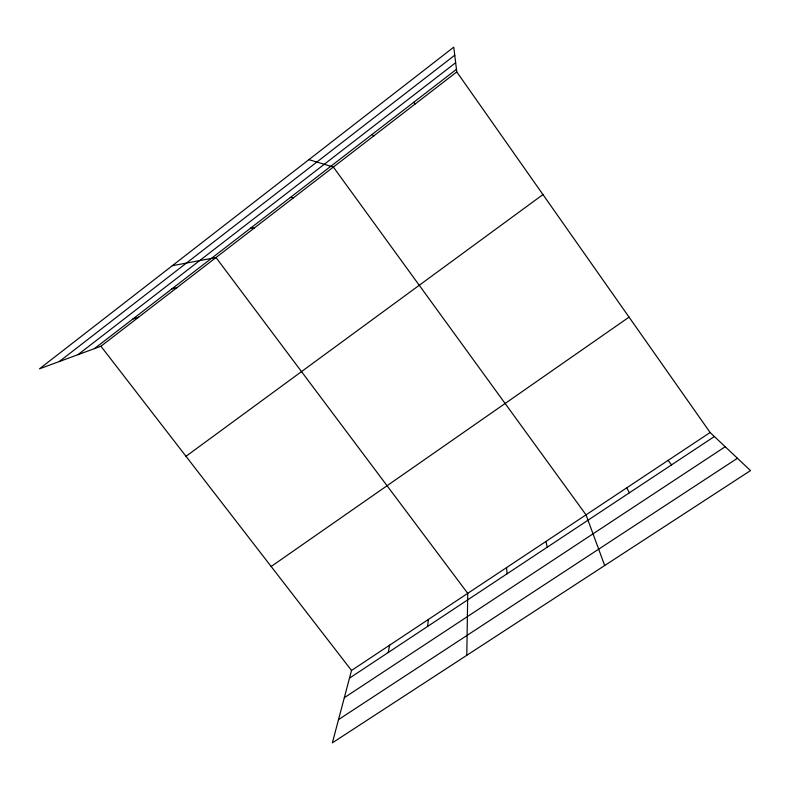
<?xml version="1.0" encoding="UTF-8"?>
<svg xmlns="http://www.w3.org/2000/svg" width="790" height="790" viewBox="0 0 790 790"><rect width="100%" height="100%" fill="white"/><g stroke="black" fill="none" stroke-linecap="round" stroke-linejoin="round"><path stroke-width="1.19" d="M466.801 655.305L467.739 593.349L216.006 257.54L172.289 265.707M427.607 626.431L428.378 619.469M388.236 652.51L389.648 645.163M710.121 432.505L351.52 670.463L332.373 742.837L750.5 470.583L710.121 432.505L456.778 71.92L453.766 47.163L39.5 368.812L100.932 346.247L456.778 71.92M59.309 361.543L454.744 55.211M77.914 354.71L455.652 62.716M94.435 348.637L456.462 69.332M185.996 456.304L542.957 194.577M271.158 566.489L629.057 317.126M349.476 678.166L714.377 436.515M344.312 697.708L725.21 446.735M338.515 719.611L737.435 458.259M132.769 319.061L138.655 317.165M171.746 288.992L177.009 287.6M250.539 228.201L254.489 227.875M290.325 197.5L293.603 197.717M308.88 159.649L333.37 167.055L586.022 514.853L604.686 565.521M371.972 134.517L373.818 135.88M668.083 460.402L671.559 464.875M100.932 346.247L351.52 670.463M413.851 102.206L414.947 104.171M626.727 487.845L629.433 492.772M545.969 541.436L547.233 547.213M506.548 567.595L507.111 573.777"/></g></svg>
